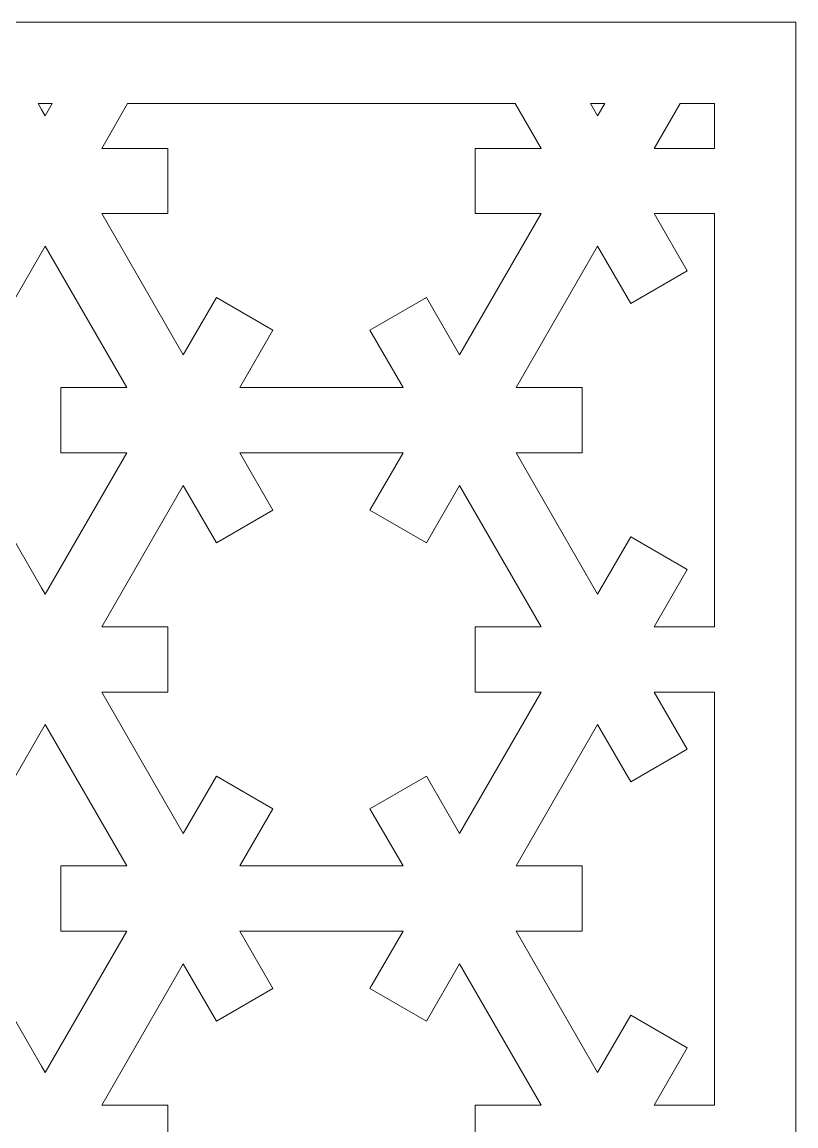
# Model space of a CAD drawing. Header units: centimetres. Extents: x -9.7 to -1.9, y -2.3 to 9.5.
# Drawn here: x -4.193 to -1.857, y 6.168 to 9.5 of the extents above; entities that cross this region are included whole.
import ezdxf

# ---------------------------------------------------------------- set-up
doc = ezdxf.new("R2010")
doc.units = ezdxf.units.CM
doc.header["$MEASUREMENT"] = 0
doc.layers.add('layer 1', color=7, linetype='Continuous')

msp = doc.modelspace()

# ---------------------------------------------------------------- linework, layer by layer
at = {"layer": 'layer 1', "color": 250, "lineweight": 9}
for points, knots in [([(-9.72626, -2.30372), (-9.72626, -2.30372), (-9.72626, 9.5), (-9.72626, 9.5), (-9.72626, 9.5), (-9.72626, 9.5), (-1.8571, 9.5), (-1.8571, 9.5), (-1.8571, 9.5), (-1.8571, 9.5), (-1.8571, -2.30372), (-1.8571, -2.30372), (-1.8571, -2.30372), (-1.8571, -2.30372), (-9.72626, -2.30372), (-9.72626, -2.30372)], [0, 0, 0, 0, 0.2, 0.2, 0.2, 0.2, 0.4, 0.4, 0.4, 0.4, 0.6, 0.6, 0.6, 0.6, 1, 1, 1, 1]), ([(-4.14413, 9.25409), (-4.14413, 9.25409), (-4.14413, 9.25409), (-4.14413, 9.25409), (-4.14413, 9.25409), (-4.14413, 9.25409), (-4.13394, 9.23644), (-4.13394, 9.23644), (-4.13394, 9.23644), (-4.13394, 9.23644), (-4.12291, 9.21731), (-4.12291, 9.21731), (-4.12291, 9.21731), (-4.12291, 9.21731), (-4.10167, 9.25409), (-4.10167, 9.25409), (-4.10167, 9.25409), (-4.10167, 9.25409), (-4.14413, 9.25409), (-4.14413, 9.25409)], [0, 0, 0, 0, 0.1666667, 0.1666667, 0.1666667, 0.1666667, 0.3333333, 0.3333333, 0.3333333, 0.3333333, 0.5, 0.5, 0.5, 0.5, 0.6666667, 0.6666667, 0.6666667, 0.6666667, 1, 1, 1, 1]), ([(-3.87428, 9.25409), (-3.87428, 9.25409), (-3.87428, 9.25409), (-3.87428, 9.25409), (-3.87428, 9.25409), (-3.87428, 9.25409), (-3.95235, 9.11887), (-3.95235, 9.11887), (-3.95235, 9.11887), (-3.95235, 9.11887), (-3.75278, 9.11887), (-3.75278, 9.11887), (-3.75278, 9.11887), (-3.75278, 9.11887), (-3.75278, 9.11883), (-3.75278, 9.11883), (-3.75278, 9.11883), (-3.75278, 9.11883), (-3.75278, 8.92198), (-3.75278, 8.92198), (-3.75278, 8.92198), (-3.75278, 8.92198), (-3.75278, 8.92193), (-3.75278, 8.92193), (-3.75278, 8.92193), (-3.75278, 8.92193), (-3.95235, 8.92193), (-3.95235, 8.92193), (-3.95235, 8.92193), (-3.95235, 8.92193), (-3.74034, 8.55472), (-3.74034, 8.55472), (-3.74034, 8.55472), (-3.74034, 8.55472), (-3.70604, 8.49531), (-3.70604, 8.49531), (-3.70604, 8.49531), (-3.70604, 8.49531), (-3.60624, 8.6682), (-3.60624, 8.6682), (-3.60624, 8.6682), (-3.60624, 8.6682), (-3.43567, 8.56975), (-3.43567, 8.56975), (-3.43567, 8.56975), (-3.43567, 8.56975), (-3.43573, 8.56971), (-3.43573, 8.56971), (-3.43573, 8.56971), (-3.43573, 8.56971), (-3.43567, 8.56971), (-3.43567, 8.56971), (-3.43567, 8.56971), (-3.43567, 8.56971), (-3.5355, 8.39688), (-3.5355, 8.39688), (-3.5355, 8.39688), (-3.5355, 8.39688), (-3.04287, 8.39688), (-3.04287, 8.39688), (-3.04287, 8.39688), (-3.04287, 8.39688), (-3.14265, 8.56971), (-3.14265, 8.56971), (-3.14265, 8.56971), (-3.14265, 8.56971), (-3.14262, 8.56972), (-3.14262, 8.56972), (-3.14262, 8.56972), (-3.14262, 8.56972), (-3.14262, 8.56975), (-3.14262, 8.56975), (-3.14262, 8.56975), (-3.14262, 8.56975), (-2.97212, 8.6682), (-2.97212, 8.6682), (-2.97212, 8.6682), (-2.97212, 8.6682), (-2.87231, 8.49532), (-2.87231, 8.49532), (-2.87231, 8.49532), (-2.87231, 8.49532), (-2.626, 8.92193), (-2.626, 8.92193), (-2.626, 8.92193), (-2.626, 8.92193), (-2.8256, 8.92193), (-2.8256, 8.92193), (-2.8256, 8.92193), (-2.8256, 8.92193), (-2.8256, 8.92196), (-2.8256, 8.92196), (-2.8256, 8.92196), (-2.8256, 8.92196), (-2.8256, 9.11883), (-2.8256, 9.11883), (-2.8256, 9.11883), (-2.8256, 9.11883), (-2.8256, 9.11887), (-2.8256, 9.11887), (-2.8256, 9.11887), (-2.8256, 9.11887), (-2.626, 9.11887), (-2.626, 9.11887), (-2.626, 9.11887), (-2.626, 9.11887), (-2.70409, 9.25409), (-2.70409, 9.25409), (-2.70409, 9.25409), (-2.70409, 9.25409), (-3.87428, 9.25409), (-3.87428, 9.25409)], [0, 0, 0, 0, 0.0344828, 0.0344828, 0.0344828, 0.0344828, 0.0689655, 0.0689655, 0.0689655, 0.0689655, 0.1034483, 0.1034483, 0.1034483, 0.1034483, 0.137931, 0.137931, 0.137931, 0.137931, 0.1724138, 0.1724138, 0.1724138, 0.1724138, 0.2068966, 0.2068966, 0.2068966, 0.2068966, 0.2413793, 0.2413793, 0.2413793, 0.2413793, 0.2758621, 0.2758621, 0.2758621, 0.2758621, 0.3103448, 0.3103448, 0.3103448, 0.3103448, 0.3448276, 0.3448276, 0.3448276, 0.3448276, 0.3793103, 0.3793103, 0.3793103, 0.3793103, 0.4137931, 0.4137931, 0.4137931, 0.4137931, 0.4482759, 0.4482759, 0.4482759, 0.4482759, 0.4827586, 0.4827586, 0.4827586, 0.4827586, 0.5172414, 0.5172414, 0.5172414, 0.5172414, 0.5517241, 0.5517241, 0.5517241, 0.5517241, 0.5862069, 0.5862069, 0.5862069, 0.5862069, 0.6206897, 0.6206897, 0.6206897, 0.6206897, 0.6551724, 0.6551724, 0.6551724, 0.6551724, 0.6896552, 0.6896552, 0.6896552, 0.6896552, 0.7241379, 0.7241379, 0.7241379, 0.7241379, 0.7586207, 0.7586207, 0.7586207, 0.7586207, 0.7931034, 0.7931034, 0.7931034, 0.7931034, 0.8275862, 0.8275862, 0.8275862, 0.8275862, 0.862069, 0.862069, 0.862069, 0.862069, 0.8965517, 0.8965517, 0.8965517, 0.8965517, 0.9310345, 0.9310345, 0.9310345, 0.9310345, 1, 1, 1, 1]), ([(-2.47669, 9.25409), (-2.47669, 9.25409), (-2.47669, 9.25409), (-2.47669, 9.25409), (-2.47669, 9.25409), (-2.47669, 9.25409), (-2.45547, 9.21732), (-2.45547, 9.21732), (-2.45547, 9.21732), (-2.45547, 9.21732), (-2.4342, 9.25409), (-2.4342, 9.25409), (-2.4342, 9.25409), (-2.4342, 9.25409), (-2.47669, 9.25409), (-2.47669, 9.25409)], [0, 0, 0, 0, 0.2, 0.2, 0.2, 0.2, 0.4, 0.4, 0.4, 0.4, 0.6, 0.6, 0.6, 0.6, 1, 1, 1, 1]), ([(-2.20685, 9.25409), (-2.20685, 9.25409), (-2.20685, 9.25409), (-2.20685, 9.25409), (-2.20685, 9.25409), (-2.20685, 9.25409), (-2.28491, 9.11887), (-2.28491, 9.11887), (-2.28491, 9.11887), (-2.28491, 9.11887), (-2.103, 9.11887), (-2.103, 9.11887), (-2.103, 9.11887), (-2.103, 9.11887), (-2.103, 9.25409), (-2.103, 9.25409), (-2.103, 9.25409), (-2.103, 9.25409), (-2.20685, 9.25409), (-2.20685, 9.25409)], [0, 0, 0, 0, 0.1666667, 0.1666667, 0.1666667, 0.1666667, 0.3333333, 0.3333333, 0.3333333, 0.3333333, 0.5, 0.5, 0.5, 0.5, 0.6666667, 0.6666667, 0.6666667, 0.6666667, 1, 1, 1, 1]), ([(-4.9566, 7.77331), (-4.9566, 7.77331), (-4.9566, 7.77331), (-4.9566, 7.77331), (-4.9566, 7.77331), (-4.9566, 7.77331), (-5.20294, 8.19995), (-5.20294, 8.19995), (-5.20294, 8.19995), (-5.20294, 8.19995), (-5.00334, 8.19995), (-5.00334, 8.19995), (-5.00334, 8.19995), (-5.00334, 8.19995), (-5.00334, 8.19999), (-5.00334, 8.19999), (-5.00334, 8.19999), (-5.00334, 8.19999), (-5.00334, 8.39685), (-5.00334, 8.39685), (-5.00334, 8.39685), (-5.00334, 8.39685), (-5.00334, 8.39688), (-5.00334, 8.39688), (-5.00334, 8.39688), (-5.00334, 8.39688), (-5.20294, 8.39688), (-5.20294, 8.39688), (-5.20294, 8.39688), (-5.20294, 8.39688), (-4.95663, 8.82349), (-4.95663, 8.82349), (-4.95663, 8.82349), (-4.95663, 8.82349), (-4.8568, 8.65062), (-4.8568, 8.65062), (-4.8568, 8.65062), (-4.8568, 8.65062), (-4.68629, 8.74906), (-4.68629, 8.74906), (-4.68629, 8.74906), (-4.68629, 8.74906), (-4.68632, 8.7491), (-4.68632, 8.7491), (-4.68632, 8.7491), (-4.68632, 8.7491), (-4.68629, 8.74912), (-4.68629, 8.74912), (-4.68629, 8.74912), (-4.68629, 8.74912), (-4.78607, 8.92193), (-4.78607, 8.92193), (-4.78607, 8.92193), (-4.78607, 8.92193), (-4.29344, 8.92193), (-4.29344, 8.92193), (-4.29344, 8.92193), (-4.29344, 8.92193), (-4.39321, 8.7491), (-4.39321, 8.7491), (-4.39321, 8.7491), (-4.39321, 8.7491), (-4.39319, 8.7491), (-4.39319, 8.7491), (-4.39319, 8.7491), (-4.39319, 8.7491), (-4.39321, 8.74906), (-4.39321, 8.74906), (-4.39321, 8.74906), (-4.39321, 8.74906), (-4.22271, 8.65062), (-4.22271, 8.65062), (-4.22271, 8.65062), (-4.22271, 8.65062), (-4.12288, 8.82349), (-4.12288, 8.82349), (-4.12288, 8.82349), (-4.12288, 8.82349), (-3.87656, 8.39688), (-3.87656, 8.39688), (-3.87656, 8.39688), (-3.87656, 8.39688), (-4.07616, 8.39688), (-4.07616, 8.39688), (-4.07616, 8.39688), (-4.07616, 8.39688), (-4.07616, 8.39685), (-4.07616, 8.39685), (-4.07616, 8.39685), (-4.07616, 8.39685), (-4.07616, 8.19999), (-4.07616, 8.19999), (-4.07616, 8.19999), (-4.07616, 8.19999), (-4.07616, 8.19995), (-4.07616, 8.19995), (-4.07616, 8.19995), (-4.07616, 8.19995), (-3.87656, 8.19995), (-3.87656, 8.19995), (-3.87656, 8.19995), (-3.87656, 8.19995), (-4.12291, 7.77331), (-4.12291, 7.77331), (-4.12291, 7.77331), (-4.12291, 7.77331), (-4.13394, 7.79242), (-4.13394, 7.79242), (-4.13394, 7.79242), (-4.13394, 7.79242), (-4.22271, 7.94617), (-4.22271, 7.94617), (-4.22271, 7.94617), (-4.22271, 7.94617), (-4.39321, 7.84772), (-4.39321, 7.84772), (-4.39321, 7.84772), (-4.39321, 7.84772), (-4.29342, 7.67487), (-4.29342, 7.67487), (-4.29342, 7.67487), (-4.29342, 7.67487), (-4.78609, 7.67487), (-4.78609, 7.67487), (-4.78609, 7.67487), (-4.78609, 7.67487), (-4.68629, 7.84772), (-4.68629, 7.84772), (-4.68629, 7.84772), (-4.68629, 7.84772), (-4.8568, 7.94617), (-4.8568, 7.94617), (-4.8568, 7.94617), (-4.8568, 7.94617), (-4.9566, 7.77331), (-4.9566, 7.77331)], [0, 0, 0, 0, 0.0285714, 0.0285714, 0.0285714, 0.0285714, 0.0571429, 0.0571429, 0.0571429, 0.0571429, 0.0857143, 0.0857143, 0.0857143, 0.0857143, 0.1142857, 0.1142857, 0.1142857, 0.1142857, 0.1428571, 0.1428571, 0.1428571, 0.1428571, 0.1714286, 0.1714286, 0.1714286, 0.1714286, 0.2, 0.2, 0.2, 0.2, 0.2285714, 0.2285714, 0.2285714, 0.2285714, 0.2571429, 0.2571429, 0.2571429, 0.2571429, 0.2857143, 0.2857143, 0.2857143, 0.2857143, 0.3142857, 0.3142857, 0.3142857, 0.3142857, 0.3428571, 0.3428571, 0.3428571, 0.3428571, 0.3714286, 0.3714286, 0.3714286, 0.3714286, 0.4, 0.4, 0.4, 0.4, 0.4285714, 0.4285714, 0.4285714, 0.4285714, 0.4571429, 0.4571429, 0.4571429, 0.4571429, 0.4857143, 0.4857143, 0.4857143, 0.4857143, 0.5142857, 0.5142857, 0.5142857, 0.5142857, 0.5428571, 0.5428571, 0.5428571, 0.5428571, 0.5714286, 0.5714286, 0.5714286, 0.5714286, 0.6, 0.6, 0.6, 0.6, 0.6285714, 0.6285714, 0.6285714, 0.6285714, 0.6571429, 0.6571429, 0.6571429, 0.6571429, 0.6857143, 0.6857143, 0.6857143, 0.6857143, 0.7142857, 0.7142857, 0.7142857, 0.7142857, 0.7428571, 0.7428571, 0.7428571, 0.7428571, 0.7714286, 0.7714286, 0.7714286, 0.7714286, 0.8, 0.8, 0.8, 0.8, 0.8285714, 0.8285714, 0.8285714, 0.8285714, 0.8571429, 0.8571429, 0.8571429, 0.8571429, 0.8857143, 0.8857143, 0.8857143, 0.8857143, 0.9142857, 0.9142857, 0.9142857, 0.9142857, 0.9428571, 0.9428571, 0.9428571, 0.9428571, 1, 1, 1, 1]), ([(-2.103, 8.92193), (-2.103, 8.92193), (-2.103, 8.92193), (-2.103, 8.92193), (-2.103, 8.92193), (-2.103, 8.92193), (-2.28491, 8.92193), (-2.28491, 8.92193), (-2.28491, 8.92193), (-2.28491, 8.92193), (-2.18514, 8.74912), (-2.18514, 8.74912), (-2.18514, 8.74912), (-2.18514, 8.74912), (-2.18516, 8.7491), (-2.18516, 8.7491), (-2.18516, 8.7491), (-2.18516, 8.7491), (-2.18514, 8.74907), (-2.18514, 8.74907), (-2.18514, 8.74907), (-2.18514, 8.74907), (-2.35566, 8.65062), (-2.35566, 8.65062), (-2.35566, 8.65062), (-2.35566, 8.65062), (-2.45547, 8.82349), (-2.45547, 8.82349), (-2.45547, 8.82349), (-2.45547, 8.82349), (-2.70173, 8.39688), (-2.70173, 8.39688), (-2.70173, 8.39688), (-2.70173, 8.39688), (-2.50221, 8.39688), (-2.50221, 8.39688), (-2.50221, 8.39688), (-2.50221, 8.39688), (-2.50221, 8.39685), (-2.50221, 8.39685), (-2.50221, 8.39685), (-2.50221, 8.39685), (-2.50221, 8.19999), (-2.50221, 8.19999), (-2.50221, 8.19999), (-2.50221, 8.19999), (-2.50221, 8.19995), (-2.50221, 8.19995), (-2.50221, 8.19995), (-2.50221, 8.19995), (-2.70173, 8.19995), (-2.70173, 8.19995), (-2.70173, 8.19995), (-2.70173, 8.19995), (-2.45547, 7.77331), (-2.45547, 7.77331), (-2.45547, 7.77331), (-2.45547, 7.77331), (-2.35566, 7.94617), (-2.35566, 7.94617), (-2.35566, 7.94617), (-2.35566, 7.94617), (-2.18514, 7.84772), (-2.18514, 7.84772), (-2.18514, 7.84772), (-2.18514, 7.84772), (-2.28491, 7.67487), (-2.28491, 7.67487), (-2.28491, 7.67487), (-2.28491, 7.67487), (-2.103, 7.67487), (-2.103, 7.67487), (-2.103, 7.67487), (-2.103, 7.67487), (-2.103, 8.92193), (-2.103, 8.92193)], [0, 0, 0, 0, 0.05, 0.05, 0.05, 0.05, 0.1, 0.1, 0.1, 0.1, 0.15, 0.15, 0.15, 0.15, 0.2, 0.2, 0.2, 0.2, 0.25, 0.25, 0.25, 0.25, 0.3, 0.3, 0.3, 0.3, 0.35, 0.35, 0.35, 0.35, 0.4, 0.4, 0.4, 0.4, 0.45, 0.45, 0.45, 0.45, 0.5, 0.5, 0.5, 0.5, 0.55, 0.55, 0.55, 0.55, 0.6, 0.6, 0.6, 0.6, 0.65, 0.65, 0.65, 0.65, 0.7, 0.7, 0.7, 0.7, 0.75, 0.75, 0.75, 0.75, 0.8, 0.8, 0.8, 0.8, 0.85, 0.85, 0.85, 0.85, 0.9, 0.9, 0.9, 0.9, 1, 1, 1, 1]), ([(-3.14262, 8.02709), (-3.14262, 8.02709), (-3.14262, 8.02709), (-3.14262, 8.02709), (-3.14262, 8.02709), (-3.14262, 8.02709), (-2.97212, 7.92863), (-2.97212, 7.92863), (-2.97212, 7.92863), (-2.97212, 7.92863), (-2.87231, 8.1015), (-2.87231, 8.1015), (-2.87231, 8.1015), (-2.87231, 8.1015), (-2.626, 7.67487), (-2.626, 7.67487), (-2.626, 7.67487), (-2.626, 7.67487), (-2.8256, 7.67487), (-2.8256, 7.67487), (-2.8256, 7.67487), (-2.8256, 7.67487), (-2.8256, 7.67481), (-2.8256, 7.67481), (-2.8256, 7.67481), (-2.8256, 7.67481), (-2.8256, 7.47797), (-2.8256, 7.47797), (-2.8256, 7.47797), (-2.8256, 7.47797), (-2.8256, 7.47792), (-2.8256, 7.47792), (-2.8256, 7.47792), (-2.8256, 7.47792), (-2.626, 7.47792), (-2.626, 7.47792), (-2.626, 7.47792), (-2.626, 7.47792), (-2.87231, 7.05131), (-2.87231, 7.05131), (-2.87231, 7.05131), (-2.87231, 7.05131), (-2.97212, 7.22419), (-2.97212, 7.22419), (-2.97212, 7.22419), (-2.97212, 7.22419), (-3.14262, 7.12574), (-3.14262, 7.12574), (-3.14262, 7.12574), (-3.14262, 7.12574), (-3.14262, 7.12572), (-3.14262, 7.12572), (-3.14262, 7.12572), (-3.14262, 7.12572), (-3.14265, 7.12571), (-3.14265, 7.12571), (-3.14265, 7.12571), (-3.14265, 7.12571), (-3.04287, 6.95289), (-3.04287, 6.95289), (-3.04287, 6.95289), (-3.04287, 6.95289), (-3.5355, 6.95289), (-3.5355, 6.95289), (-3.5355, 6.95289), (-3.5355, 6.95289), (-3.43567, 7.12569), (-3.43567, 7.12569), (-3.43567, 7.12569), (-3.43567, 7.12569), (-3.43573, 7.12571), (-3.43573, 7.12571), (-3.43573, 7.12571), (-3.43573, 7.12571), (-3.43567, 7.12574), (-3.43567, 7.12574), (-3.43567, 7.12574), (-3.43567, 7.12574), (-3.60624, 7.22419), (-3.60624, 7.22419), (-3.60624, 7.22419), (-3.60624, 7.22419), (-3.70604, 7.05131), (-3.70604, 7.05131), (-3.70604, 7.05131), (-3.70604, 7.05131), (-3.74034, 7.11072), (-3.74034, 7.11072), (-3.74034, 7.11072), (-3.74034, 7.11072), (-3.95235, 7.47792), (-3.95235, 7.47792), (-3.95235, 7.47792), (-3.95235, 7.47792), (-3.75278, 7.47792), (-3.75278, 7.47792), (-3.75278, 7.47792), (-3.75278, 7.47792), (-3.75278, 7.47797), (-3.75278, 7.47797), (-3.75278, 7.47797), (-3.75278, 7.47797), (-3.75278, 7.67481), (-3.75278, 7.67481), (-3.75278, 7.67481), (-3.75278, 7.67481), (-3.75278, 7.67487), (-3.75278, 7.67487), (-3.75278, 7.67487), (-3.75278, 7.67487), (-3.95235, 7.67487), (-3.95235, 7.67487), (-3.95235, 7.67487), (-3.95235, 7.67487), (-3.70604, 8.1015), (-3.70604, 8.1015), (-3.70604, 8.1015), (-3.70604, 8.1015), (-3.60624, 7.92863), (-3.60624, 7.92863), (-3.60624, 7.92863), (-3.60624, 7.92863), (-3.43567, 8.02709), (-3.43567, 8.02709), (-3.43567, 8.02709), (-3.43567, 8.02709), (-3.5355, 8.19995), (-3.5355, 8.19995), (-3.5355, 8.19995), (-3.5355, 8.19995), (-3.04282, 8.19995), (-3.04282, 8.19995), (-3.04282, 8.19995), (-3.04282, 8.19995), (-3.14262, 8.02709), (-3.14262, 8.02709)], [0, 0, 0, 0, 0.0285714, 0.0285714, 0.0285714, 0.0285714, 0.0571429, 0.0571429, 0.0571429, 0.0571429, 0.0857143, 0.0857143, 0.0857143, 0.0857143, 0.1142857, 0.1142857, 0.1142857, 0.1142857, 0.1428571, 0.1428571, 0.1428571, 0.1428571, 0.1714286, 0.1714286, 0.1714286, 0.1714286, 0.2, 0.2, 0.2, 0.2, 0.2285714, 0.2285714, 0.2285714, 0.2285714, 0.2571429, 0.2571429, 0.2571429, 0.2571429, 0.2857143, 0.2857143, 0.2857143, 0.2857143, 0.3142857, 0.3142857, 0.3142857, 0.3142857, 0.3428571, 0.3428571, 0.3428571, 0.3428571, 0.3714286, 0.3714286, 0.3714286, 0.3714286, 0.4, 0.4, 0.4, 0.4, 0.4285714, 0.4285714, 0.4285714, 0.4285714, 0.4571429, 0.4571429, 0.4571429, 0.4571429, 0.4857143, 0.4857143, 0.4857143, 0.4857143, 0.5142857, 0.5142857, 0.5142857, 0.5142857, 0.5428571, 0.5428571, 0.5428571, 0.5428571, 0.5714286, 0.5714286, 0.5714286, 0.5714286, 0.6, 0.6, 0.6, 0.6, 0.6285714, 0.6285714, 0.6285714, 0.6285714, 0.6571429, 0.6571429, 0.6571429, 0.6571429, 0.6857143, 0.6857143, 0.6857143, 0.6857143, 0.7142857, 0.7142857, 0.7142857, 0.7142857, 0.7428571, 0.7428571, 0.7428571, 0.7428571, 0.7714286, 0.7714286, 0.7714286, 0.7714286, 0.8, 0.8, 0.8, 0.8, 0.8285714, 0.8285714, 0.8285714, 0.8285714, 0.8571429, 0.8571429, 0.8571429, 0.8571429, 0.8857143, 0.8857143, 0.8857143, 0.8857143, 0.9142857, 0.9142857, 0.9142857, 0.9142857, 0.9428571, 0.9428571, 0.9428571, 0.9428571, 1, 1, 1, 1]), ([(-4.9566, 6.32931), (-4.9566, 6.32931), (-4.9566, 6.32931), (-4.9566, 6.32931), (-4.9566, 6.32931), (-4.9566, 6.32931), (-5.20294, 6.75594), (-5.20294, 6.75594), (-5.20294, 6.75594), (-5.20294, 6.75594), (-5.00334, 6.75595), (-5.00334, 6.75595), (-5.00334, 6.75595), (-5.00334, 6.75595), (-5.00334, 6.75599), (-5.00334, 6.75599), (-5.00334, 6.75599), (-5.00334, 6.75599), (-5.00334, 6.95284), (-5.00334, 6.95284), (-5.00334, 6.95284), (-5.00334, 6.95284), (-5.00334, 6.95289), (-5.00334, 6.95289), (-5.00334, 6.95289), (-5.00334, 6.95289), (-5.20294, 6.95289), (-5.20294, 6.95289), (-5.20294, 6.95289), (-5.20294, 6.95289), (-4.95663, 7.3795), (-4.95663, 7.3795), (-4.95663, 7.3795), (-4.95663, 7.3795), (-4.8568, 7.20661), (-4.8568, 7.20661), (-4.8568, 7.20661), (-4.8568, 7.20661), (-4.68629, 7.30506), (-4.68629, 7.30506), (-4.68629, 7.30506), (-4.68629, 7.30506), (-4.68632, 7.30509), (-4.68632, 7.30509), (-4.68632, 7.30509), (-4.68632, 7.30509), (-4.68629, 7.3051), (-4.68629, 7.3051), (-4.68629, 7.3051), (-4.68629, 7.3051), (-4.78607, 7.47792), (-4.78607, 7.47792), (-4.78607, 7.47792), (-4.78607, 7.47792), (-4.29344, 7.47792), (-4.29344, 7.47792), (-4.29344, 7.47792), (-4.29344, 7.47792), (-4.39321, 7.3051), (-4.39321, 7.3051), (-4.39321, 7.3051), (-4.39321, 7.3051), (-4.39319, 7.30509), (-4.39319, 7.30509), (-4.39319, 7.30509), (-4.39319, 7.30509), (-4.39321, 7.30506), (-4.39321, 7.30506), (-4.39321, 7.30506), (-4.39321, 7.30506), (-4.22271, 7.20661), (-4.22271, 7.20661), (-4.22271, 7.20661), (-4.22271, 7.20661), (-4.12288, 7.3795), (-4.12288, 7.3795), (-4.12288, 7.3795), (-4.12288, 7.3795), (-3.87656, 6.95289), (-3.87656, 6.95289), (-3.87656, 6.95289), (-3.87656, 6.95289), (-4.07616, 6.95289), (-4.07616, 6.95289), (-4.07616, 6.95289), (-4.07616, 6.95289), (-4.07616, 6.95283), (-4.07616, 6.95283), (-4.07616, 6.95283), (-4.07616, 6.95283), (-4.07616, 6.75598), (-4.07616, 6.75598), (-4.07616, 6.75598), (-4.07616, 6.75598), (-4.07616, 6.75594), (-4.07616, 6.75594), (-4.07616, 6.75594), (-4.07616, 6.75594), (-3.87656, 6.75594), (-3.87656, 6.75594), (-3.87656, 6.75594), (-3.87656, 6.75594), (-4.12291, 6.32931), (-4.12291, 6.32931), (-4.12291, 6.32931), (-4.12291, 6.32931), (-4.13394, 6.34842), (-4.13394, 6.34842), (-4.13394, 6.34842), (-4.13394, 6.34842), (-4.22271, 6.50218), (-4.22271, 6.50218), (-4.22271, 6.50218), (-4.22271, 6.50218), (-4.39321, 6.40372), (-4.39321, 6.40372), (-4.39321, 6.40372), (-4.39321, 6.40372), (-4.29342, 6.23085), (-4.29342, 6.23085), (-4.29342, 6.23085), (-4.29342, 6.23085), (-4.78609, 6.23085), (-4.78609, 6.23085), (-4.78609, 6.23085), (-4.78609, 6.23085), (-4.68629, 6.40372), (-4.68629, 6.40372), (-4.68629, 6.40372), (-4.68629, 6.40372), (-4.8568, 6.50218), (-4.8568, 6.50218), (-4.8568, 6.50218), (-4.8568, 6.50218), (-4.9566, 6.32931), (-4.9566, 6.32931)], [0, 0, 0, 0, 0.0285714, 0.0285714, 0.0285714, 0.0285714, 0.0571429, 0.0571429, 0.0571429, 0.0571429, 0.0857143, 0.0857143, 0.0857143, 0.0857143, 0.1142857, 0.1142857, 0.1142857, 0.1142857, 0.1428571, 0.1428571, 0.1428571, 0.1428571, 0.1714286, 0.1714286, 0.1714286, 0.1714286, 0.2, 0.2, 0.2, 0.2, 0.2285714, 0.2285714, 0.2285714, 0.2285714, 0.2571429, 0.2571429, 0.2571429, 0.2571429, 0.2857143, 0.2857143, 0.2857143, 0.2857143, 0.3142857, 0.3142857, 0.3142857, 0.3142857, 0.3428571, 0.3428571, 0.3428571, 0.3428571, 0.3714286, 0.3714286, 0.3714286, 0.3714286, 0.4, 0.4, 0.4, 0.4, 0.4285714, 0.4285714, 0.4285714, 0.4285714, 0.4571429, 0.4571429, 0.4571429, 0.4571429, 0.4857143, 0.4857143, 0.4857143, 0.4857143, 0.5142857, 0.5142857, 0.5142857, 0.5142857, 0.5428571, 0.5428571, 0.5428571, 0.5428571, 0.5714286, 0.5714286, 0.5714286, 0.5714286, 0.6, 0.6, 0.6, 0.6, 0.6285714, 0.6285714, 0.6285714, 0.6285714, 0.6571429, 0.6571429, 0.6571429, 0.6571429, 0.6857143, 0.6857143, 0.6857143, 0.6857143, 0.7142857, 0.7142857, 0.7142857, 0.7142857, 0.7428571, 0.7428571, 0.7428571, 0.7428571, 0.7714286, 0.7714286, 0.7714286, 0.7714286, 0.8, 0.8, 0.8, 0.8, 0.8285714, 0.8285714, 0.8285714, 0.8285714, 0.8571429, 0.8571429, 0.8571429, 0.8571429, 0.8857143, 0.8857143, 0.8857143, 0.8857143, 0.9142857, 0.9142857, 0.9142857, 0.9142857, 0.9428571, 0.9428571, 0.9428571, 0.9428571, 1, 1, 1, 1]), ([(-2.103, 7.47792), (-2.103, 7.47792), (-2.103, 7.47792), (-2.103, 7.47792), (-2.103, 7.47792), (-2.103, 7.47792), (-2.28491, 7.47792), (-2.28491, 7.47792), (-2.28491, 7.47792), (-2.28491, 7.47792), (-2.18514, 7.3051), (-2.18514, 7.3051), (-2.18514, 7.3051), (-2.18514, 7.3051), (-2.18516, 7.30509), (-2.18516, 7.30509), (-2.18516, 7.30509), (-2.18516, 7.30509), (-2.18514, 7.30506), (-2.18514, 7.30506), (-2.18514, 7.30506), (-2.18514, 7.30506), (-2.35566, 7.20662), (-2.35566, 7.20662), (-2.35566, 7.20662), (-2.35566, 7.20662), (-2.45547, 7.3795), (-2.45547, 7.3795), (-2.45547, 7.3795), (-2.45547, 7.3795), (-2.70173, 6.95289), (-2.70173, 6.95289), (-2.70173, 6.95289), (-2.70173, 6.95289), (-2.50221, 6.95289), (-2.50221, 6.95289), (-2.50221, 6.95289), (-2.50221, 6.95289), (-2.50221, 6.95284), (-2.50221, 6.95284), (-2.50221, 6.95284), (-2.50221, 6.95284), (-2.50221, 6.75599), (-2.50221, 6.75599), (-2.50221, 6.75599), (-2.50221, 6.75599), (-2.50221, 6.75595), (-2.50221, 6.75595), (-2.50221, 6.75595), (-2.50221, 6.75595), (-2.70173, 6.75594), (-2.70173, 6.75594), (-2.70173, 6.75594), (-2.70173, 6.75594), (-2.45547, 6.32931), (-2.45547, 6.32931), (-2.45547, 6.32931), (-2.45547, 6.32931), (-2.35566, 6.50218), (-2.35566, 6.50218), (-2.35566, 6.50218), (-2.35566, 6.50218), (-2.35566, 6.50216), (-2.35566, 6.50216), (-2.35566, 6.50216), (-2.35566, 6.50216), (-2.18514, 6.40372), (-2.18514, 6.40372), (-2.18514, 6.40372), (-2.18514, 6.40372), (-2.28491, 6.23085), (-2.28491, 6.23085), (-2.28491, 6.23085), (-2.28491, 6.23085), (-2.103, 6.23085), (-2.103, 6.23085), (-2.103, 6.23085), (-2.103, 6.23085), (-2.103, 7.47792), (-2.103, 7.47792)], [0, 0, 0, 0, 0.047619, 0.047619, 0.047619, 0.047619, 0.0952381, 0.0952381, 0.0952381, 0.0952381, 0.1428571, 0.1428571, 0.1428571, 0.1428571, 0.1904762, 0.1904762, 0.1904762, 0.1904762, 0.2380952, 0.2380952, 0.2380952, 0.2380952, 0.2857143, 0.2857143, 0.2857143, 0.2857143, 0.3333333, 0.3333333, 0.3333333, 0.3333333, 0.3809524, 0.3809524, 0.3809524, 0.3809524, 0.4285714, 0.4285714, 0.4285714, 0.4285714, 0.4761905, 0.4761905, 0.4761905, 0.4761905, 0.5238095, 0.5238095, 0.5238095, 0.5238095, 0.5714286, 0.5714286, 0.5714286, 0.5714286, 0.6190476, 0.6190476, 0.6190476, 0.6190476, 0.6666667, 0.6666667, 0.6666667, 0.6666667, 0.7142857, 0.7142857, 0.7142857, 0.7142857, 0.7619048, 0.7619048, 0.7619048, 0.7619048, 0.8095238, 0.8095238, 0.8095238, 0.8095238, 0.8571429, 0.8571429, 0.8571429, 0.8571429, 0.9047619, 0.9047619, 0.9047619, 0.9047619, 1, 1, 1, 1]), ([(-3.14262, 6.58307), (-3.14262, 6.58307), (-3.14262, 6.58307), (-3.14262, 6.58307), (-3.14262, 6.58307), (-3.14262, 6.58307), (-2.97212, 6.48463), (-2.97212, 6.48463), (-2.97212, 6.48463), (-2.97212, 6.48463), (-2.87231, 6.65748), (-2.87231, 6.65748), (-2.87231, 6.65748), (-2.87231, 6.65748), (-2.626, 6.23085), (-2.626, 6.23085), (-2.626, 6.23085), (-2.626, 6.23085), (-2.8256, 6.23085), (-2.8256, 6.23085), (-2.8256, 6.23085), (-2.8256, 6.23085), (-2.8256, 6.23082), (-2.8256, 6.23082), (-2.8256, 6.23082), (-2.8256, 6.23082), (-2.8256, 6.03396), (-2.8256, 6.03396), (-2.8256, 6.03396), (-2.8256, 6.03396), (-2.8256, 6.03393), (-2.8256, 6.03393), (-2.8256, 6.03393), (-2.8256, 6.03393), (-2.626, 6.03393), (-2.626, 6.03393), (-2.626, 6.03393), (-2.626, 6.03393), (-2.87231, 5.6073), (-2.87231, 5.6073), (-2.87231, 5.6073), (-2.87231, 5.6073), (-2.97212, 5.78019), (-2.97212, 5.78019), (-2.97212, 5.78019), (-2.97212, 5.78019), (-3.14262, 5.68173), (-3.14262, 5.68173), (-3.14262, 5.68173), (-3.14262, 5.68173), (-3.14262, 5.68172), (-3.14262, 5.68172), (-3.14262, 5.68172), (-3.14262, 5.68172), (-3.14265, 5.68169), (-3.14265, 5.68169), (-3.14265, 5.68169), (-3.14265, 5.68169), (-3.04287, 5.50888), (-3.04287, 5.50888), (-3.04287, 5.50888), (-3.04287, 5.50888), (-3.5355, 5.50888), (-3.5355, 5.50888), (-3.5355, 5.50888), (-3.5355, 5.50888), (-3.43567, 5.68169), (-3.43567, 5.68169), (-3.43567, 5.68169), (-3.43567, 5.68169), (-3.43573, 5.6817), (-3.43573, 5.6817), (-3.43573, 5.6817), (-3.43573, 5.6817), (-3.43567, 5.68173), (-3.43567, 5.68173), (-3.43567, 5.68173), (-3.43567, 5.68173), (-3.60624, 5.78019), (-3.60624, 5.78019), (-3.60624, 5.78019), (-3.60624, 5.78019), (-3.70604, 5.6073), (-3.70604, 5.6073), (-3.70604, 5.6073), (-3.70604, 5.6073), (-3.74034, 5.66672), (-3.74034, 5.66672), (-3.74034, 5.66672), (-3.74034, 5.66672), (-3.95235, 6.03393), (-3.95235, 6.03393), (-3.95235, 6.03393), (-3.95235, 6.03393), (-3.75278, 6.03393), (-3.75278, 6.03393), (-3.75278, 6.03393), (-3.75278, 6.03393), (-3.75278, 6.03396), (-3.75278, 6.03396), (-3.75278, 6.03396), (-3.75278, 6.03396), (-3.75278, 6.23082), (-3.75278, 6.23082), (-3.75278, 6.23082), (-3.75278, 6.23082), (-3.75278, 6.23085), (-3.75278, 6.23085), (-3.75278, 6.23085), (-3.75278, 6.23085), (-3.95235, 6.23085), (-3.95235, 6.23085), (-3.95235, 6.23085), (-3.95235, 6.23085), (-3.70604, 6.6575), (-3.70604, 6.6575), (-3.70604, 6.6575), (-3.70604, 6.6575), (-3.60624, 6.48463), (-3.60624, 6.48463), (-3.60624, 6.48463), (-3.60624, 6.48463), (-3.43567, 6.58309), (-3.43567, 6.58309), (-3.43567, 6.58309), (-3.43567, 6.58309), (-3.5355, 6.75594), (-3.5355, 6.75594), (-3.5355, 6.75594), (-3.5355, 6.75594), (-3.04282, 6.75594), (-3.04282, 6.75594), (-3.04282, 6.75594), (-3.04282, 6.75594), (-3.14262, 6.58307), (-3.14262, 6.58307)], [0, 0, 0, 0, 0.0285714, 0.0285714, 0.0285714, 0.0285714, 0.0571429, 0.0571429, 0.0571429, 0.0571429, 0.0857143, 0.0857143, 0.0857143, 0.0857143, 0.1142857, 0.1142857, 0.1142857, 0.1142857, 0.1428571, 0.1428571, 0.1428571, 0.1428571, 0.1714286, 0.1714286, 0.1714286, 0.1714286, 0.2, 0.2, 0.2, 0.2, 0.2285714, 0.2285714, 0.2285714, 0.2285714, 0.2571429, 0.2571429, 0.2571429, 0.2571429, 0.2857143, 0.2857143, 0.2857143, 0.2857143, 0.3142857, 0.3142857, 0.3142857, 0.3142857, 0.3428571, 0.3428571, 0.3428571, 0.3428571, 0.3714286, 0.3714286, 0.3714286, 0.3714286, 0.4, 0.4, 0.4, 0.4, 0.4285714, 0.4285714, 0.4285714, 0.4285714, 0.4571429, 0.4571429, 0.4571429, 0.4571429, 0.4857143, 0.4857143, 0.4857143, 0.4857143, 0.5142857, 0.5142857, 0.5142857, 0.5142857, 0.5428571, 0.5428571, 0.5428571, 0.5428571, 0.5714286, 0.5714286, 0.5714286, 0.5714286, 0.6, 0.6, 0.6, 0.6, 0.6285714, 0.6285714, 0.6285714, 0.6285714, 0.6571429, 0.6571429, 0.6571429, 0.6571429, 0.6857143, 0.6857143, 0.6857143, 0.6857143, 0.7142857, 0.7142857, 0.7142857, 0.7142857, 0.7428571, 0.7428571, 0.7428571, 0.7428571, 0.7714286, 0.7714286, 0.7714286, 0.7714286, 0.8, 0.8, 0.8, 0.8, 0.8285714, 0.8285714, 0.8285714, 0.8285714, 0.8571429, 0.8571429, 0.8571429, 0.8571429, 0.8857143, 0.8857143, 0.8857143, 0.8857143, 0.9142857, 0.9142857, 0.9142857, 0.9142857, 0.9428571, 0.9428571, 0.9428571, 0.9428571, 1, 1, 1, 1])]:
    msp.add_open_spline(points, degree=3, knots=knots, dxfattribs=at)

doc.saveas('drawing.dxf')
